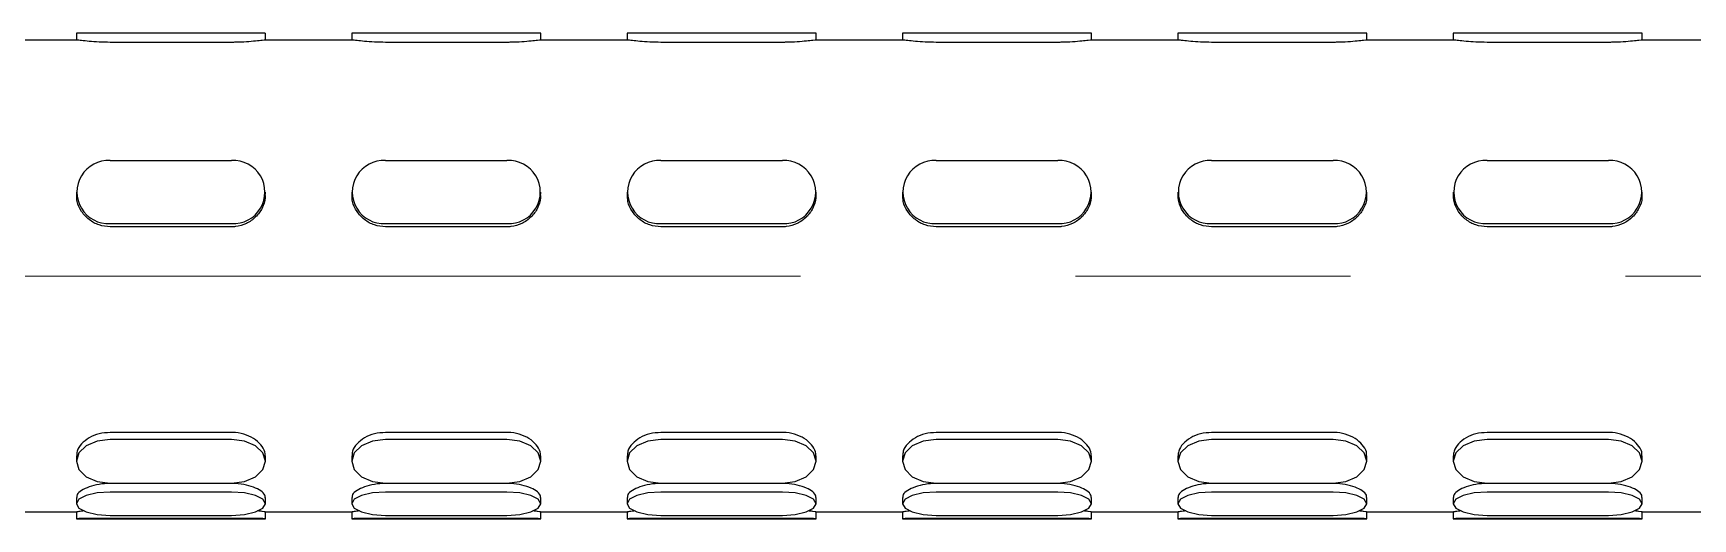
# Model space of a CAD drawing. Extents: x 0 to 3125, y 0 to 2290.
# Drawn here: x 779.5 to 902.1, y 2081.1 to 2117 of the extents above; entities that cross this region are included whole.
import ezdxf

# ---------------------------------------------------------------- set-up
doc = ezdxf.new("R2010")
doc.units = 0
doc.header["$LTSCALE"] = 10
doc.header["$MEASUREMENT"] = 0
doc.linetypes.add('CENTERX2', pattern=[20.32, 12.7, -2.54, 2.54, -2.54])
doc.layers.get('0').update_dxf_attribs({"linetype": 'CONTINUOUS'})
doc.layers.add('中心线层', color=1, linetype='CENTERX2', lineweight=25)

msp = doc.modelspace()

# ---------------------------------------------------------------- linework, layer by layer
at = {"color": 7, "linetype": 'Continuous', "lineweight": 25}
for p, q in [((782.72, 2116.46), (776.28, 2116.46)), ((782.68, 2116.96), (782.68, 2116.45)), ((794.15, 2116.97), (785.18, 2116.97)), ((794.15, 2116.29), (785.18, 2116.29)), ((803.06, 2116.46), (796.62, 2116.46)), ((796.64, 2116.45), (796.64, 2116.96)), ((803.02, 2116.96), (803.02, 2116.45)), ((814.49, 2116.97), (805.52, 2116.97)), ((814.49, 2116.29), (805.52, 2116.29)), ((823.4, 2116.46), (816.96, 2116.46)), ((816.98, 2116.45), (816.98, 2116.96)), ((823.36, 2116.96), (823.36, 2116.45)), ((834.83, 2116.97), (825.86, 2116.97)), ((834.83, 2116.29), (825.86, 2116.29)), ((843.74, 2116.46), (837.3, 2116.46)), ((837.32, 2116.45), (837.32, 2116.96)), ((843.7, 2116.96), (843.7, 2116.45)), ((855.17, 2116.97), (846.2, 2116.97)), ((855.17, 2116.29), (846.2, 2116.29)), ((864.08, 2116.46), (857.64, 2116.46)), ((857.66, 2116.45), (857.66, 2116.96)), ((864.04, 2116.96), (864.04, 2116.45)), ((875.51, 2116.97), (866.54, 2116.97)), ((875.51, 2116.29), (866.54, 2116.29)), ((884.42, 2116.46), (877.98, 2116.46)), ((878, 2116.45), (878, 2116.96)), ((884.38, 2116.96), (884.38, 2116.45)), ((895.85, 2116.97), (886.88, 2116.97)), ((895.85, 2116.29), (886.88, 2116.29)), ((904.76, 2116.46), (898.32, 2116.46)), ((898.34, 2116.45), (898.34, 2116.96)), ((785.18, 2107.56), (794.15, 2107.56)), ((805.52, 2107.56), (814.49, 2107.56)), ((825.86, 2107.56), (834.83, 2107.56)), ((846.2, 2107.56), (855.17, 2107.56)), ((866.54, 2107.56), (875.51, 2107.56)), ((886.88, 2107.56), (895.85, 2107.56)), ((782.68, 2105.22), (782.68, 2105.05)), ((796.64, 2105.05), (796.64, 2105.22)), ((803.02, 2105.22), (803.02, 2105.05)), ((816.98, 2105.05), (816.98, 2105.22)), ((823.36, 2105.22), (823.36, 2105.05)), ((837.32, 2105.05), (837.32, 2105.22)), ((843.7, 2105.22), (843.7, 2105.05)), ((857.66, 2105.05), (857.66, 2105.22)), ((864.04, 2105.22), (864.04, 2105.05)), ((878, 2105.05), (878, 2105.22)), ((884.38, 2105.22), (884.38, 2105.05)), ((898.34, 2105.05), (898.34, 2105.22)), ((794.15, 2102.88), (785.18, 2102.88)), ((794.15, 2102.65), (785.18, 2102.65)), ((814.49, 2102.88), (805.52, 2102.88)), ((814.49, 2102.65), (805.52, 2102.65)), ((834.83, 2102.88), (825.86, 2102.88)), ((834.83, 2102.65), (825.86, 2102.65)), ((855.17, 2102.88), (846.2, 2102.88)), ((855.17, 2102.65), (846.2, 2102.65)), ((875.51, 2102.88), (866.54, 2102.88)), ((875.51, 2102.65), (866.54, 2102.65)), ((895.85, 2102.88), (886.88, 2102.88)), ((895.85, 2102.65), (886.88, 2102.65)), ((794.15, 2087.44), (785.18, 2087.44)), ((794.15, 2086.92), (785.18, 2086.92)), ((814.49, 2087.44), (805.52, 2087.44)), ((814.49, 2086.92), (805.52, 2086.92)), ((834.83, 2087.44), (825.86, 2087.44)), ((834.83, 2086.92), (825.86, 2086.92)), ((855.17, 2087.44), (846.2, 2087.44)), ((855.17, 2086.92), (846.2, 2086.92)), ((875.51, 2087.44), (866.54, 2087.44)), ((875.51, 2086.92), (866.54, 2086.92)), ((895.85, 2087.44), (886.88, 2087.44)), ((895.85, 2086.92), (886.88, 2086.92)), ((782.68, 2085.7), (782.68, 2085.31)), ((796.64, 2085.31), (796.64, 2085.7)), ((803.02, 2085.7), (803.02, 2085.31)), ((816.98, 2085.31), (816.98, 2085.7)), ((823.36, 2085.7), (823.36, 2085.31)), ((837.32, 2085.31), (837.32, 2085.7)), ((843.7, 2085.7), (843.7, 2085.31)), ((857.66, 2085.31), (857.66, 2085.7)), ((864.04, 2085.7), (864.04, 2085.31)), ((878, 2085.31), (878, 2085.7)), ((884.38, 2085.7), (884.38, 2085.31)), ((898.34, 2085.31), (898.34, 2085.7)), ((785.18, 2083.7), (794.15, 2083.7)), ((794.15, 2083.67), (785.18, 2083.67)), ((794.15, 2083.03), (785.18, 2083.03)), ((805.52, 2083.7), (814.49, 2083.7)), ((814.49, 2083.67), (805.52, 2083.67)), ((814.49, 2083.03), (805.52, 2083.03)), ((825.86, 2083.7), (834.83, 2083.7)), ((834.83, 2083.67), (825.86, 2083.67)), ((834.83, 2083.03), (825.86, 2083.03)), ((846.2, 2083.7), (855.17, 2083.7)), ((855.17, 2083.67), (846.2, 2083.67)), ((855.17, 2083.03), (846.2, 2083.03)), ((866.54, 2083.7), (875.51, 2083.7)), ((875.51, 2083.67), (866.54, 2083.67)), ((875.51, 2083.03), (866.54, 2083.03)), ((886.88, 2083.7), (895.85, 2083.7)), ((895.85, 2083.67), (886.88, 2083.67)), ((895.85, 2083.03), (886.88, 2083.03)), ((776.27, 2081.56), (782.71, 2081.56)), ((782.68, 2082.64), (782.68, 2082.17)), ((782.68, 2081.57), (782.68, 2081.06)), ((796.61, 2081.56), (803.05, 2081.56)), ((796.64, 2082.17), (796.64, 2082.64)), ((796.64, 2081.06), (796.64, 2081.57)), ((803.02, 2082.64), (803.02, 2082.17)), ((803.02, 2081.57), (803.02, 2081.06)), ((816.95, 2081.56), (823.39, 2081.56)), ((816.98, 2082.17), (816.98, 2082.64)), ((816.98, 2081.06), (816.98, 2081.57)), ((823.36, 2082.64), (823.36, 2082.17)), ((823.36, 2081.57), (823.36, 2081.06)), ((837.29, 2081.56), (843.73, 2081.56)), ((837.32, 2082.17), (837.32, 2082.64)), ((837.32, 2081.06), (837.32, 2081.57)), ((843.7, 2082.64), (843.7, 2082.17)), ((843.7, 2081.57), (843.7, 2081.06)), ((857.63, 2081.56), (864.07, 2081.56)), ((857.66, 2082.17), (857.66, 2082.64)), ((857.66, 2081.06), (857.66, 2081.57)), ((864.04, 2082.64), (864.04, 2082.17)), ((864.04, 2081.57), (864.04, 2081.06)), ((877.97, 2081.56), (884.41, 2081.56)), ((878, 2082.17), (878, 2082.64)), ((878, 2081.06), (878, 2081.57)), ((884.38, 2082.64), (884.38, 2082.17)), ((884.38, 2081.57), (884.38, 2081.06)), ((898.31, 2081.56), (904.75, 2081.56)), ((898.34, 2082.17), (898.34, 2082.64)), ((898.34, 2081.06), (898.34, 2081.57)), ((785.18, 2081.31), (794.15, 2081.31)), ((794.15, 2081.07), (785.18, 2081.07)), ((785.18, 2081.05), (794.15, 2081.05)), ((805.52, 2081.31), (814.49, 2081.31)), ((814.49, 2081.07), (805.52, 2081.07)), ((805.52, 2081.05), (814.49, 2081.05)), ((825.86, 2081.31), (834.83, 2081.31)), ((834.83, 2081.07), (825.86, 2081.07)), ((825.86, 2081.05), (834.83, 2081.05)), ((846.2, 2081.31), (855.17, 2081.31)), ((855.17, 2081.07), (846.2, 2081.07)), ((846.2, 2081.05), (855.17, 2081.05)), ((866.54, 2081.31), (875.51, 2081.31)), ((875.51, 2081.07), (866.54, 2081.07)), ((866.54, 2081.05), (875.51, 2081.05)), ((886.88, 2081.31), (895.85, 2081.31)), ((895.85, 2081.07), (886.88, 2081.07)), ((886.88, 2081.05), (895.85, 2081.05))]:
    msp.add_line(p, q, dxfattribs=at)
at = {"color": 7, "linetype": 'Continuous', "lineweight": 25, "flags": 128}
for points in [[(785.18, 2086.92), (784.22, 2086.8), (783.41, 2086.45), (782.87, 2085.93), (782.68, 2085.31), (782.87, 2084.7), (783.41, 2084.17), (784.22, 2083.82), (785.18, 2083.7)], [(794.15, 2083.7), (795.1, 2083.82), (795.91, 2084.17), (796.45, 2084.7), (796.64, 2085.31), (796.45, 2085.93), (795.91, 2086.45), (795.1, 2086.8), (794.15, 2086.92)], [(805.52, 2086.92), (804.56, 2086.8), (803.75, 2086.45), (803.21, 2085.93), (803.02, 2085.31), (803.21, 2084.7), (803.75, 2084.17), (804.56, 2083.82), (805.52, 2083.7)], [(814.49, 2083.7), (815.44, 2083.82), (816.25, 2084.17), (816.79, 2084.7), (816.98, 2085.31), (816.79, 2085.93), (816.25, 2086.45), (815.44, 2086.8), (814.49, 2086.92)], [(825.86, 2086.92), (824.9, 2086.8), (824.09, 2086.45), (823.55, 2085.93), (823.36, 2085.31), (823.55, 2084.7), (824.09, 2084.17), (824.9, 2083.82), (825.86, 2083.7)], [(834.83, 2083.7), (835.78, 2083.82), (836.59, 2084.17), (837.13, 2084.7), (837.32, 2085.31), (837.13, 2085.93), (836.59, 2086.45), (835.78, 2086.8), (834.83, 2086.92)], [(846.2, 2086.92), (845.24, 2086.8), (844.43, 2086.45), (843.89, 2085.93), (843.7, 2085.31), (843.89, 2084.7), (844.43, 2084.17), (845.24, 2083.82), (846.2, 2083.7)], [(855.17, 2083.7), (856.12, 2083.82), (856.93, 2084.17), (857.47, 2084.7), (857.66, 2085.31), (857.47, 2085.93), (856.93, 2086.45), (856.12, 2086.8), (855.17, 2086.92)], [(866.54, 2086.92), (865.58, 2086.8), (864.77, 2086.45), (864.23, 2085.93), (864.04, 2085.31), (864.23, 2084.7), (864.77, 2084.17), (865.58, 2083.82), (866.54, 2083.7)], [(875.51, 2083.7), (876.46, 2083.82), (877.27, 2084.17), (877.81, 2084.7), (878, 2085.31), (877.81, 2085.93), (877.27, 2086.45), (876.46, 2086.8), (875.51, 2086.92)], [(886.88, 2086.92), (885.92, 2086.8), (885.11, 2086.45), (884.57, 2085.93), (884.38, 2085.31), (884.57, 2084.7), (885.11, 2084.17), (885.92, 2083.82), (886.88, 2083.7)], [(895.85, 2083.7), (896.8, 2083.82), (897.61, 2084.17), (898.15, 2084.7), (898.34, 2085.31), (898.15, 2085.93), (897.61, 2086.45), (896.8, 2086.8), (895.85, 2086.92)], [(785.18, 2083.03), (784.22, 2082.97), (783.41, 2082.78), (782.87, 2082.5), (782.68, 2082.17), (782.87, 2081.84), (783.41, 2081.56), (784.22, 2081.37), (785.18, 2081.31)], [(794.15, 2081.31), (795.1, 2081.37), (795.91, 2081.56), (796.45, 2081.84), (796.64, 2082.17), (796.45, 2082.5), (795.91, 2082.78), (795.1, 2082.97), (794.15, 2083.03)], [(805.52, 2083.03), (804.56, 2082.97), (803.75, 2082.78), (803.21, 2082.5), (803.02, 2082.17), (803.21, 2081.84), (803.75, 2081.56), (804.56, 2081.37), (805.52, 2081.31)], [(814.49, 2081.31), (815.44, 2081.37), (816.25, 2081.56), (816.79, 2081.84), (816.98, 2082.17), (816.79, 2082.5), (816.25, 2082.78), (815.44, 2082.97), (814.49, 2083.03)], [(825.86, 2083.03), (824.9, 2082.97), (824.09, 2082.78), (823.55, 2082.5), (823.36, 2082.17), (823.55, 2081.84), (824.09, 2081.56), (824.9, 2081.37), (825.86, 2081.31)], [(834.83, 2081.31), (835.78, 2081.37), (836.59, 2081.56), (837.13, 2081.84), (837.32, 2082.17), (837.13, 2082.5), (836.59, 2082.78), (835.78, 2082.97), (834.83, 2083.03)], [(846.2, 2083.03), (845.24, 2082.97), (844.43, 2082.78), (843.89, 2082.5), (843.7, 2082.17), (843.89, 2081.84), (844.43, 2081.56), (845.24, 2081.37), (846.2, 2081.31)], [(855.17, 2081.31), (856.12, 2081.37), (856.93, 2081.56), (857.47, 2081.84), (857.66, 2082.17), (857.47, 2082.5), (856.93, 2082.78), (856.12, 2082.97), (855.17, 2083.03)], [(866.54, 2083.03), (865.58, 2082.97), (864.77, 2082.78), (864.23, 2082.5), (864.04, 2082.17), (864.23, 2081.84), (864.77, 2081.56), (865.58, 2081.37), (866.54, 2081.31)], [(875.51, 2081.31), (876.46, 2081.37), (877.27, 2081.56), (877.81, 2081.84), (878, 2082.17), (877.81, 2082.5), (877.27, 2082.78), (876.46, 2082.97), (875.51, 2083.03)], [(886.88, 2083.03), (885.92, 2082.97), (885.11, 2082.78), (884.57, 2082.5), (884.38, 2082.17), (884.57, 2081.84), (885.11, 2081.56), (885.92, 2081.37), (886.88, 2081.31)], [(895.85, 2081.31), (896.8, 2081.37), (897.61, 2081.56), (898.15, 2081.84), (898.34, 2082.17), (898.15, 2082.5), (897.61, 2082.78), (896.8, 2082.97), (895.85, 2083.03)], [(785.18, 2081.07), (784.22, 2081.07), (783.41, 2081.07), (782.87, 2081.07), (782.68, 2081.06), (782.87, 2081.06), (783.41, 2081.06), (784.22, 2081.05), (785.18, 2081.05)], [(794.15, 2081.05), (795.1, 2081.05), (795.91, 2081.06), (796.45, 2081.06), (796.64, 2081.06), (796.45, 2081.07), (795.91, 2081.07), (795.1, 2081.07), (794.15, 2081.07)], [(805.52, 2081.07), (804.56, 2081.07), (803.75, 2081.07), (803.21, 2081.07), (803.02, 2081.06), (803.21, 2081.06), (803.75, 2081.06), (804.56, 2081.05), (805.52, 2081.05)], [(814.49, 2081.05), (815.44, 2081.05), (816.25, 2081.06), (816.79, 2081.06), (816.98, 2081.06), (816.79, 2081.07), (816.25, 2081.07), (815.44, 2081.07), (814.49, 2081.07)], [(825.86, 2081.07), (824.9, 2081.07), (824.09, 2081.07), (823.55, 2081.07), (823.36, 2081.06), (823.55, 2081.06), (824.09, 2081.06), (824.9, 2081.05), (825.86, 2081.05)], [(834.83, 2081.05), (835.78, 2081.05), (836.59, 2081.06), (837.13, 2081.06), (837.32, 2081.06), (837.13, 2081.07), (836.59, 2081.07), (835.78, 2081.07), (834.83, 2081.07)], [(846.2, 2081.07), (845.24, 2081.07), (844.43, 2081.07), (843.89, 2081.07), (843.7, 2081.06), (843.89, 2081.06), (844.43, 2081.06), (845.24, 2081.05), (846.2, 2081.05)], [(855.17, 2081.05), (856.12, 2081.05), (856.93, 2081.06), (857.47, 2081.06), (857.66, 2081.06), (857.47, 2081.07), (856.93, 2081.07), (856.12, 2081.07), (855.17, 2081.07)], [(866.54, 2081.07), (865.58, 2081.07), (864.77, 2081.07), (864.23, 2081.07), (864.04, 2081.06), (864.23, 2081.06), (864.77, 2081.06), (865.58, 2081.05), (866.54, 2081.05)], [(875.51, 2081.05), (876.46, 2081.05), (877.27, 2081.06), (877.81, 2081.06), (878, 2081.06), (877.81, 2081.07), (877.27, 2081.07), (876.46, 2081.07), (875.51, 2081.07)], [(886.88, 2081.07), (885.92, 2081.07), (885.11, 2081.07), (884.57, 2081.07), (884.38, 2081.06), (884.57, 2081.06), (885.11, 2081.06), (885.92, 2081.05), (886.88, 2081.05)], [(895.85, 2081.05), (896.8, 2081.05), (897.61, 2081.06), (898.15, 2081.06), (898.34, 2081.06), (898.15, 2081.07), (897.61, 2081.07), (896.8, 2081.07), (895.85, 2081.07)]]:
    msp.add_lwpolyline(points, dxfattribs=at)
at = {"color": 7, "linetype": 'Continuous', "lineweight": 25}
for centre, radius, start, end in [((784.55, 1971.56), 145.41, 89.7544, 90.7367), ((794.77, 1971.56), 145.41, 89.2633, 90.2456), ((804.89, 1971.56), 145.41, 89.7544, 90.7367), ((815.11, 1971.56), 145.41, 89.2633, 90.2456), ((825.23, 1971.56), 145.41, 89.7544, 90.7367), ((835.45, 1971.56), 145.41, 89.2633, 90.2456), ((845.57, 1971.56), 145.41, 89.7544, 90.7367), ((855.79, 1971.56), 145.41, 89.2633, 90.2456), ((865.91, 1971.56), 145.41, 89.7544, 90.7367), ((876.13, 1971.56), 145.41, 89.2633, 90.2456), ((886.25, 1971.56), 145.41, 89.7544, 90.7367), ((896.47, 1971.56), 145.41, 89.2633, 90.2456), ((785.06, 2105.22), 2.34, 87.0602, 272.9398), ((794.27, 2105.22), 2.34, 267.0602, 92.9398), ((805.4, 2105.22), 2.34, 87.0602, 272.9398), ((814.61, 2105.22), 2.34, 267.0602, 92.9398), ((825.74, 2105.22), 2.34, 87.0602, 272.9398), ((834.95, 2105.22), 2.34, 267.0602, 92.9398), ((846.08, 2105.22), 2.34, 87.0602, 272.9398), ((855.29, 2105.22), 2.34, 267.0602, 92.9398), ((866.42, 2105.22), 2.34, 87.0602, 272.9398), ((875.63, 2105.22), 2.34, 267.0602, 92.9398), ((886.76, 2105.22), 2.34, 87.0602, 272.9398), ((895.97, 2105.22), 2.34, 267.0602, 92.9398)]:
    msp.add_arc(centre, radius, start, end, dxfattribs=at)
for points, knots in [([(785.18, 2116.29), (784.9, 2116.29), (784.34, 2116.3), (783.59, 2116.36), (783.04, 2116.42), (782.72, 2116.46), (782.72, 2116.45), (782.72, 2116.45)], [0, 0, 0, 0, 0.217521, 0.434988, 0.653855, 0.873655, 1, 1, 1, 1]), ([(796.62, 2116.45), (796.62, 2116.46), (796.65, 2116.46), (796.43, 2116.43), (795.96, 2116.38), (795.26, 2116.32), (794.62, 2116.29), (794.25, 2116.29), (794.15, 2116.29)], [0, 0, 0, 0, 0.052739, 0.269251, 0.486529, 0.705739, 0.925071, 1, 1, 1, 1]), ([(805.52, 2116.29), (805.24, 2116.29), (804.68, 2116.3), (803.94, 2116.36), (803.38, 2116.42), (803.06, 2116.46), (803.06, 2116.45), (803.06, 2116.45)], [0, 0, 0, 0, 0.217521, 0.434988, 0.653855, 0.873655, 1, 1, 1, 1]), ([(816.96, 2116.45), (816.96, 2116.46), (816.99, 2116.46), (816.77, 2116.43), (816.3, 2116.38), (815.6, 2116.32), (814.96, 2116.29), (814.59, 2116.29), (814.49, 2116.29)], [0, 0, 0, 0, 0.052739, 0.269251, 0.486529, 0.705739, 0.925071, 1, 1, 1, 1]), ([(825.86, 2116.29), (825.58, 2116.29), (825.02, 2116.3), (824.28, 2116.36), (823.72, 2116.42), (823.4, 2116.46), (823.4, 2116.45), (823.4, 2116.45)], [0, 0, 0, 0, 0.217521, 0.434988, 0.653855, 0.873655, 1, 1, 1, 1]), ([(837.3, 2116.45), (837.3, 2116.46), (837.33, 2116.46), (837.11, 2116.43), (836.64, 2116.38), (835.94, 2116.32), (835.3, 2116.29), (834.93, 2116.29), (834.83, 2116.29)], [0, 0, 0, 0, 0.0527395, 0.2692515, 0.4865289, 0.7057387, 0.9250713, 1, 1, 1, 1]), ([(846.2, 2116.29), (845.92, 2116.29), (845.36, 2116.3), (844.62, 2116.36), (844.06, 2116.42), (843.74, 2116.46), (843.74, 2116.45), (843.74, 2116.45)], [0, 0, 0, 0, 0.217521, 0.434988, 0.653855, 0.873655, 1, 1, 1, 1]), ([(857.64, 2116.45), (857.64, 2116.46), (857.67, 2116.46), (857.45, 2116.43), (856.98, 2116.38), (856.28, 2116.32), (855.64, 2116.29), (855.27, 2116.29), (855.17, 2116.29)], [0, 0, 0, 0, 0.0527395, 0.2692515, 0.4865289, 0.7057387, 0.9250713, 1, 1, 1, 1]), ([(866.54, 2116.29), (866.26, 2116.29), (865.7, 2116.3), (864.96, 2116.36), (864.4, 2116.42), (864.08, 2116.46), (864.08, 2116.45), (864.08, 2116.45)], [0, 0, 0, 0, 0.217521, 0.434988, 0.653855, 0.873655, 1, 1, 1, 1]), ([(877.98, 2116.45), (877.98, 2116.46), (878.01, 2116.46), (877.79, 2116.43), (877.32, 2116.38), (876.62, 2116.32), (875.98, 2116.29), (875.61, 2116.29), (875.51, 2116.29)], [0, 0, 0, 0, 0.052739, 0.269251, 0.486529, 0.705739, 0.925071, 1, 1, 1, 1]), ([(886.88, 2116.29), (886.6, 2116.29), (886.04, 2116.3), (885.3, 2116.36), (884.74, 2116.42), (884.42, 2116.46), (884.42, 2116.45), (884.42, 2116.45)], [0, 0, 0, 0, 0.217521, 0.434988, 0.653855, 0.873655, 1, 1, 1, 1]), ([(898.32, 2116.45), (898.32, 2116.46), (898.35, 2116.46), (898.13, 2116.43), (897.66, 2116.38), (896.96, 2116.32), (896.32, 2116.29), (895.95, 2116.29), (895.85, 2116.29)], [0, 0, 0, 0, 0.052739, 0.269251, 0.486529, 0.705739, 0.925071, 1, 1, 1, 1]), ([(785.18, 2102.65), (784.9, 2102.67), (784.34, 2102.73), (783.6, 2103.15), (783.04, 2103.76), (782.71, 2104.43), (782.71, 2104.87), (782.71, 2105.05)], [0, 0, 0, 0, 0.213248, 0.426444, 0.641012, 0.856495, 1, 1, 1, 1]), ([(796.61, 2105.04), (796.62, 2104.96), (796.65, 2104.62), (796.43, 2104.01), (795.96, 2103.34), (795.26, 2102.86), (794.62, 2102.66), (794.25, 2102.65), (794.15, 2102.65)], [0, 0, 0, 0, 0.070496, 0.28295, 0.496154, 0.711255, 0.926476, 1, 1, 1, 1]), ([(805.52, 2102.65), (805.24, 2102.67), (804.68, 2102.73), (803.94, 2103.15), (803.38, 2103.76), (803.05, 2104.43), (803.05, 2104.87), (803.05, 2105.05)], [0, 0, 0, 0, 0.213248, 0.426444, 0.641012, 0.856495, 1, 1, 1, 1]), ([(816.95, 2105.04), (816.96, 2104.96), (816.99, 2104.62), (816.77, 2104.01), (816.3, 2103.34), (815.6, 2102.86), (814.96, 2102.66), (814.59, 2102.65), (814.49, 2102.65)], [0, 0, 0, 0, 0.070496, 0.28295, 0.496154, 0.711255, 0.926476, 1, 1, 1, 1]), ([(825.86, 2102.65), (825.58, 2102.67), (825.02, 2102.73), (824.28, 2103.15), (823.72, 2103.76), (823.39, 2104.43), (823.39, 2104.87), (823.39, 2105.05)], [0, 0, 0, 0, 0.213248, 0.426444, 0.641012, 0.856495, 1, 1, 1, 1]), ([(837.29, 2105.04), (837.3, 2104.96), (837.33, 2104.62), (837.11, 2104.01), (836.64, 2103.34), (835.94, 2102.86), (835.3, 2102.66), (834.93, 2102.65), (834.83, 2102.65)], [0, 0, 0, 0, 0.070496, 0.28295, 0.496154, 0.711255, 0.926476, 1, 1, 1, 1]), ([(846.2, 2102.65), (845.92, 2102.67), (845.36, 2102.73), (844.62, 2103.15), (844.06, 2103.76), (843.73, 2104.43), (843.73, 2104.87), (843.73, 2105.05)], [0, 0, 0, 0, 0.213248, 0.426444, 0.641012, 0.856495, 1, 1, 1, 1]), ([(857.63, 2105.04), (857.64, 2104.96), (857.67, 2104.62), (857.45, 2104.01), (856.98, 2103.34), (856.28, 2102.86), (855.64, 2102.66), (855.27, 2102.65), (855.17, 2102.65)], [0, 0, 0, 0, 0.070496, 0.28295, 0.496154, 0.711255, 0.926476, 1, 1, 1, 1]), ([(866.54, 2102.65), (866.26, 2102.67), (865.7, 2102.73), (864.96, 2103.15), (864.4, 2103.76), (864.07, 2104.43), (864.07, 2104.87), (864.07, 2105.05)], [0, 0, 0, 0, 0.213248, 0.426444, 0.641012, 0.856495, 1, 1, 1, 1]), ([(877.97, 2105.04), (877.98, 2104.96), (878.01, 2104.62), (877.79, 2104.01), (877.32, 2103.34), (876.62, 2102.86), (875.98, 2102.66), (875.61, 2102.65), (875.51, 2102.65)], [0, 0, 0, 0, 0.070496, 0.28295, 0.496154, 0.711255, 0.926476, 1, 1, 1, 1]), ([(886.88, 2102.65), (886.6, 2102.67), (886.04, 2102.73), (885.3, 2103.15), (884.74, 2103.76), (884.41, 2104.43), (884.41, 2104.87), (884.41, 2105.05)], [0, 0, 0, 0, 0.213248, 0.426444, 0.641012, 0.856495, 1, 1, 1, 1]), ([(898.31, 2105.04), (898.32, 2104.96), (898.35, 2104.62), (898.13, 2104.01), (897.66, 2103.34), (896.96, 2102.86), (896.32, 2102.66), (895.95, 2102.65), (895.85, 2102.65)], [0, 0, 0, 0, 0.070496, 0.28295, 0.496154, 0.711255, 0.926476, 1, 1, 1, 1]), ([(785.18, 2087.44), (784.9, 2087.42), (784.34, 2087.38), (783.6, 2087.06), (783.04, 2086.61), (782.71, 2086.12), (782.71, 2085.82), (782.71, 2085.69)], [0, 0, 0, 0, 0.213248, 0.426444, 0.641012, 0.856495, 1, 1, 1, 1]), ([(796.61, 2085.7), (796.62, 2085.75), (796.65, 2085.99), (796.43, 2086.42), (795.96, 2086.91), (795.26, 2087.28), (794.62, 2087.43), (794.25, 2087.44), (794.15, 2087.44)], [0, 0, 0, 0, 0.070496, 0.28295, 0.496154, 0.711255, 0.926476, 1, 1, 1, 1]), ([(805.52, 2087.44), (805.24, 2087.42), (804.68, 2087.38), (803.94, 2087.06), (803.38, 2086.61), (803.05, 2086.12), (803.05, 2085.82), (803.05, 2085.69)], [0, 0, 0, 0, 0.213248, 0.426444, 0.641012, 0.856495, 1, 1, 1, 1]), ([(816.95, 2085.7), (816.96, 2085.75), (816.99, 2085.99), (816.77, 2086.42), (816.3, 2086.91), (815.6, 2087.28), (814.96, 2087.43), (814.59, 2087.44), (814.49, 2087.44)], [0, 0, 0, 0, 0.070496, 0.28295, 0.496154, 0.711255, 0.926476, 1, 1, 1, 1]), ([(825.86, 2087.44), (825.58, 2087.42), (825.02, 2087.38), (824.28, 2087.06), (823.72, 2086.61), (823.39, 2086.12), (823.39, 2085.82), (823.39, 2085.69)], [0, 0, 0, 0, 0.213248, 0.426444, 0.641012, 0.856495, 1, 1, 1, 1]), ([(837.29, 2085.7), (837.3, 2085.75), (837.33, 2085.99), (837.11, 2086.42), (836.64, 2086.91), (835.94, 2087.28), (835.3, 2087.43), (834.93, 2087.44), (834.83, 2087.44)], [0, 0, 0, 0, 0.070496, 0.28295, 0.496154, 0.711255, 0.926476, 1, 1, 1, 1]), ([(846.2, 2087.44), (845.92, 2087.42), (845.36, 2087.38), (844.62, 2087.06), (844.06, 2086.61), (843.73, 2086.12), (843.73, 2085.82), (843.73, 2085.69)], [0, 0, 0, 0, 0.213248, 0.426444, 0.641012, 0.856495, 1, 1, 1, 1]), ([(857.63, 2085.7), (857.64, 2085.75), (857.67, 2085.99), (857.45, 2086.42), (856.98, 2086.91), (856.28, 2087.28), (855.64, 2087.43), (855.27, 2087.44), (855.17, 2087.44)], [0, 0, 0, 0, 0.070496, 0.28295, 0.496154, 0.711255, 0.926476, 1, 1, 1, 1]), ([(866.54, 2087.44), (866.26, 2087.42), (865.7, 2087.38), (864.96, 2087.06), (864.4, 2086.61), (864.07, 2086.12), (864.07, 2085.82), (864.07, 2085.69)], [0, 0, 0, 0, 0.213248, 0.426444, 0.641012, 0.856495, 1, 1, 1, 1]), ([(877.97, 2085.7), (877.98, 2085.75), (878.01, 2085.99), (877.79, 2086.42), (877.32, 2086.91), (876.62, 2087.28), (875.98, 2087.43), (875.61, 2087.44), (875.51, 2087.44)], [0, 0, 0, 0, 0.070496, 0.28295, 0.496154, 0.711255, 0.926476, 1, 1, 1, 1]), ([(886.88, 2087.44), (886.6, 2087.42), (886.04, 2087.38), (885.3, 2087.06), (884.74, 2086.61), (884.41, 2086.12), (884.41, 2085.82), (884.41, 2085.69)], [0, 0, 0, 0, 0.213248, 0.426444, 0.641012, 0.856495, 1, 1, 1, 1]), ([(898.31, 2085.7), (898.32, 2085.75), (898.35, 2085.99), (898.13, 2086.42), (897.66, 2086.91), (896.96, 2087.28), (896.32, 2087.43), (895.95, 2087.44), (895.85, 2087.44)], [0, 0, 0, 0, 0.070496, 0.28295, 0.496154, 0.711255, 0.926476, 1, 1, 1, 1]), ([(785.18, 2083.67), (784.9, 2083.66), (784.34, 2083.63), (783.6, 2083.43), (783.04, 2083.16), (782.71, 2082.87), (782.71, 2082.71), (782.71, 2082.64)], [0, 0, 0, 0, 0.213248, 0.426444, 0.641012, 0.856495, 1, 1, 1, 1]), ([(796.61, 2082.64), (796.62, 2082.67), (796.65, 2082.8), (796.43, 2083.05), (795.96, 2083.34), (795.26, 2083.57), (794.62, 2083.66), (794.25, 2083.67), (794.15, 2083.67)], [0, 0, 0, 0, 0.070496, 0.28295, 0.496154, 0.711255, 0.926476, 1, 1, 1, 1]), ([(805.52, 2083.67), (805.24, 2083.66), (804.68, 2083.63), (803.94, 2083.43), (803.38, 2083.16), (803.05, 2082.87), (803.05, 2082.71), (803.05, 2082.64)], [0, 0, 0, 0, 0.213248, 0.426444, 0.641012, 0.856495, 1, 1, 1, 1]), ([(816.95, 2082.64), (816.96, 2082.67), (816.99, 2082.8), (816.77, 2083.05), (816.3, 2083.34), (815.6, 2083.57), (814.96, 2083.66), (814.59, 2083.67), (814.49, 2083.67)], [0, 0, 0, 0, 0.070496, 0.28295, 0.496154, 0.711255, 0.926476, 1, 1, 1, 1]), ([(825.86, 2083.67), (825.58, 2083.66), (825.02, 2083.63), (824.28, 2083.43), (823.72, 2083.16), (823.39, 2082.87), (823.39, 2082.71), (823.39, 2082.64)], [0, 0, 0, 0, 0.213248, 0.426444, 0.641012, 0.856495, 1, 1, 1, 1]), ([(837.29, 2082.64), (837.3, 2082.67), (837.33, 2082.8), (837.11, 2083.05), (836.64, 2083.34), (835.94, 2083.57), (835.3, 2083.66), (834.93, 2083.67), (834.83, 2083.67)], [0, 0, 0, 0, 0.070496, 0.28295, 0.496154, 0.711255, 0.926476, 1, 1, 1, 1]), ([(846.2, 2083.67), (845.92, 2083.66), (845.36, 2083.63), (844.62, 2083.43), (844.06, 2083.16), (843.73, 2082.87), (843.73, 2082.71), (843.73, 2082.64)], [0, 0, 0, 0, 0.213248, 0.426444, 0.641012, 0.856495, 1, 1, 1, 1]), ([(857.63, 2082.64), (857.64, 2082.67), (857.67, 2082.8), (857.45, 2083.05), (856.98, 2083.34), (856.28, 2083.57), (855.64, 2083.66), (855.27, 2083.67), (855.17, 2083.67)], [0, 0, 0, 0, 0.070496, 0.28295, 0.496154, 0.711255, 0.926476, 1, 1, 1, 1]), ([(866.54, 2083.67), (866.26, 2083.66), (865.7, 2083.63), (864.96, 2083.43), (864.4, 2083.16), (864.07, 2082.87), (864.07, 2082.71), (864.07, 2082.64)], [0, 0, 0, 0, 0.213248, 0.426444, 0.641012, 0.856495, 1, 1, 1, 1]), ([(877.97, 2082.64), (877.98, 2082.67), (878.01, 2082.8), (877.79, 2083.05), (877.32, 2083.34), (876.62, 2083.57), (875.98, 2083.66), (875.61, 2083.67), (875.51, 2083.67)], [0, 0, 0, 0, 0.070496, 0.28295, 0.496154, 0.711255, 0.926476, 1, 1, 1, 1]), ([(886.88, 2083.67), (886.6, 2083.66), (886.04, 2083.63), (885.3, 2083.43), (884.74, 2083.16), (884.41, 2082.87), (884.41, 2082.71), (884.41, 2082.64)], [0, 0, 0, 0, 0.213248, 0.426444, 0.641012, 0.856495, 1, 1, 1, 1]), ([(898.31, 2082.64), (898.32, 2082.67), (898.35, 2082.8), (898.13, 2083.05), (897.66, 2083.34), (896.96, 2083.57), (896.32, 2083.66), (895.95, 2083.67), (895.85, 2083.67)], [0, 0, 0, 0, 0.070496, 0.28295, 0.496154, 0.711255, 0.926476, 1, 1, 1, 1]), ([(783.27, 2081.64), (783.2, 2081.63), (782.94, 2081.6), (782.71, 2081.57), (782.71, 2081.57), (782.71, 2081.57)], [0, 0, 0, 0, 0.1710565, 0.6439377, 1, 1, 1, 1]), ([(796.61, 2081.57), (796.62, 2081.57), (796.66, 2081.56), (796.47, 2081.59), (796.19, 2081.63), (796.07, 2081.64)], [0, 0, 0, 0, 0.199652, 0.670228, 1, 1, 1, 1]), ([(803.61, 2081.64), (803.54, 2081.63), (803.28, 2081.6), (803.05, 2081.57), (803.05, 2081.57), (803.05, 2081.57)], [0, 0, 0, 0, 0.1710565, 0.6439377, 1, 1, 1, 1]), ([(816.95, 2081.57), (816.96, 2081.57), (817, 2081.56), (816.81, 2081.59), (816.53, 2081.63), (816.41, 2081.64)], [0, 0, 0, 0, 0.199652, 0.670228, 1, 1, 1, 1]), ([(823.95, 2081.64), (823.88, 2081.63), (823.62, 2081.6), (823.39, 2081.57), (823.39, 2081.57), (823.39, 2081.57)], [0, 0, 0, 0, 0.1710565, 0.6439377, 1, 1, 1, 1]), ([(837.29, 2081.57), (837.3, 2081.57), (837.34, 2081.56), (837.15, 2081.59), (836.87, 2081.63), (836.75, 2081.64)], [0, 0, 0, 0, 0.199652, 0.670228, 1, 1, 1, 1]), ([(844.29, 2081.64), (844.22, 2081.63), (843.96, 2081.6), (843.73, 2081.57), (843.73, 2081.57), (843.73, 2081.57)], [0, 0, 0, 0, 0.171057, 0.643938, 1, 1, 1, 1]), ([(857.63, 2081.57), (857.64, 2081.57), (857.68, 2081.56), (857.49, 2081.59), (857.21, 2081.63), (857.09, 2081.64)], [0, 0, 0, 0, 0.1996521, 0.6702279, 1, 1, 1, 1]), ([(864.63, 2081.64), (864.56, 2081.63), (864.3, 2081.6), (864.07, 2081.57), (864.07, 2081.57), (864.07, 2081.57)], [0, 0, 0, 0, 0.171057, 0.643938, 1, 1, 1, 1]), ([(877.97, 2081.57), (877.98, 2081.57), (878.02, 2081.56), (877.83, 2081.59), (877.55, 2081.63), (877.43, 2081.64)], [0, 0, 0, 0, 0.1996521, 0.6702279, 1, 1, 1, 1]), ([(884.97, 2081.64), (884.9, 2081.63), (884.64, 2081.6), (884.41, 2081.57), (884.41, 2081.57), (884.41, 2081.57)], [0, 0, 0, 0, 0.171057, 0.643938, 1, 1, 1, 1]), ([(898.31, 2081.57), (898.32, 2081.57), (898.36, 2081.56), (898.18, 2081.59), (897.89, 2081.63), (897.77, 2081.64)], [0, 0, 0, 0, 0.199652, 0.670228, 1, 1, 1, 1])]:
    msp.add_open_spline(points, degree=3, knots=knots, dxfattribs=at)
at = {"layer": '中心线层', "linetype": 'CENTERX2', "lineweight": 18, "ltscale": 0.8}
msp.add_line((572, 2099.01), (1283.11, 2099.01), dxfattribs=at)

doc.saveas('drawing.dxf')
